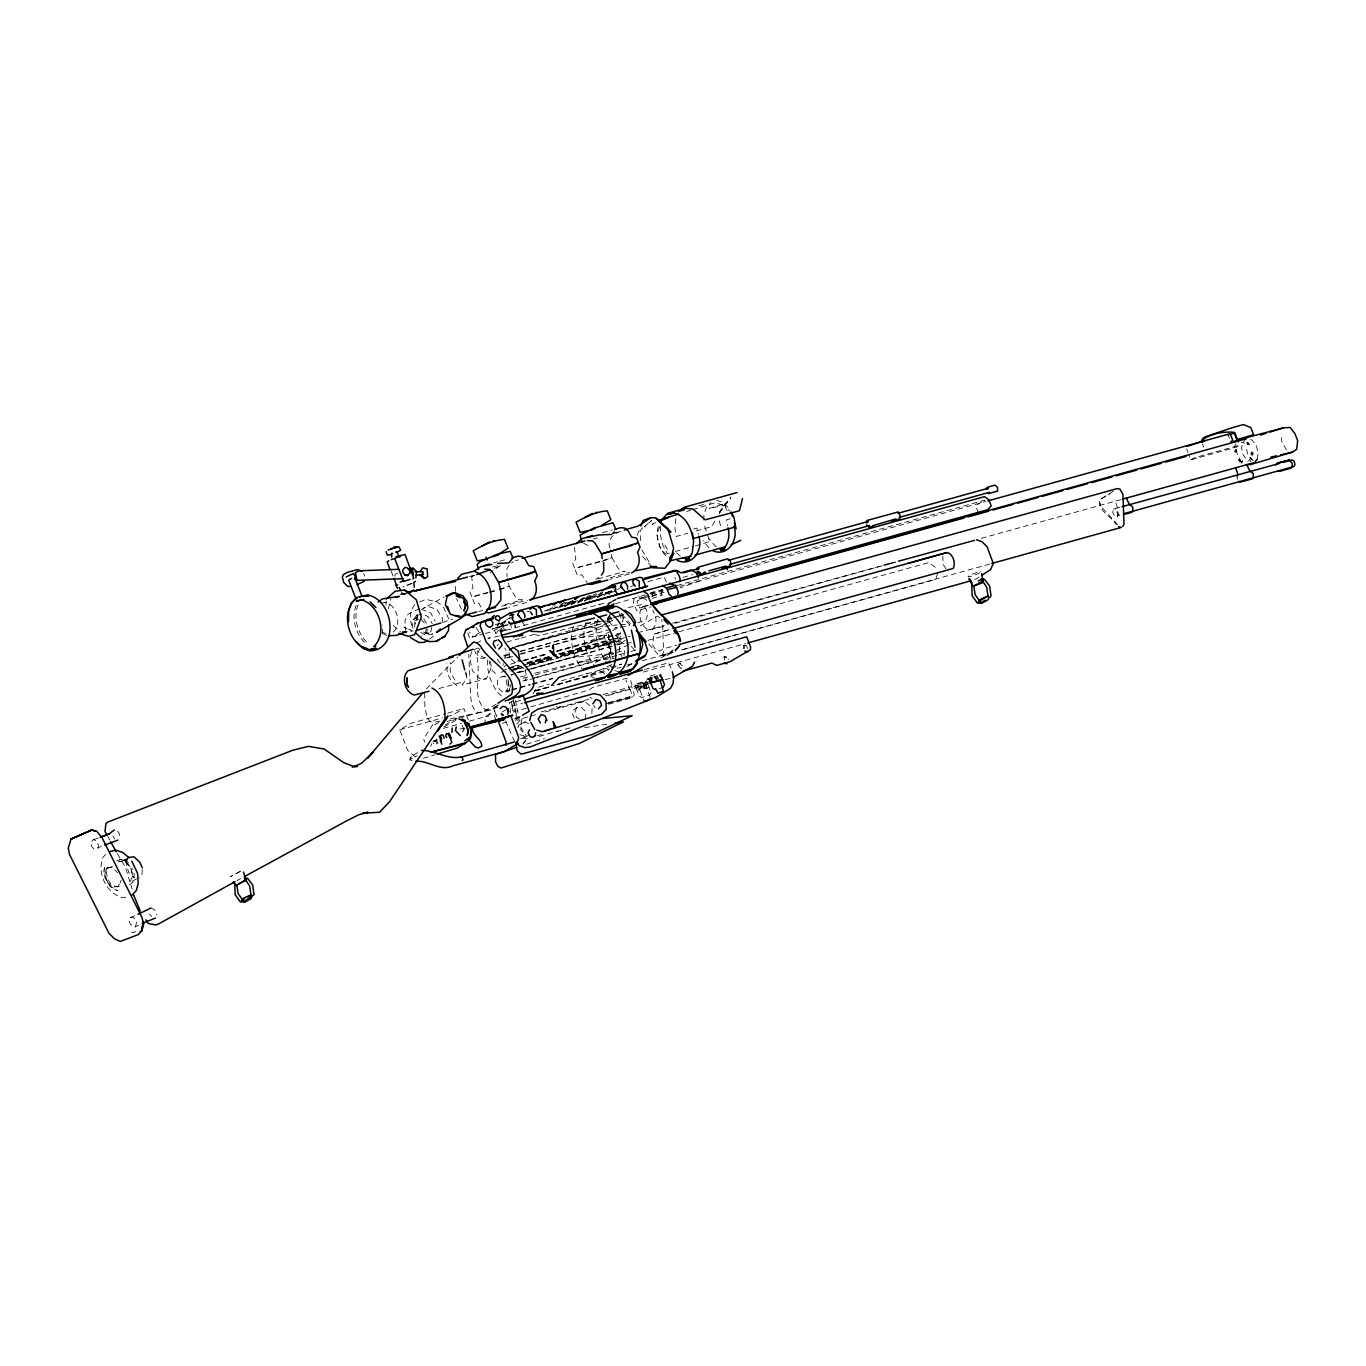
<?xml version="1.0" encoding="UTF-8"?>
<svg xmlns="http://www.w3.org/2000/svg" width="1366" height="1366" viewBox="0 0 1366 1366"><rect width="100%" height="100%" fill="white"/><g stroke="black" fill="none" stroke-linecap="round" stroke-linejoin="round"><path stroke-width="0.75" stroke-dasharray="5 3.75" d="M610.824 647.808L610.824 654.109L612.975 657.763M382.6 633.995L382.651 624.945M455.339 591.41L455.373 585.28M660.546 526.047L660.495 535.643L662.971 545.478L667.359 553.691L673.336 552.035M703.9 520.207L703.934 514.709L706.41 507.196L710.918 502.449M414.666 627.165L414.701 621.615L418.269 619.139L413.488 621.462L412.242 623.459L413.13 629.897M1238.945 459.761L1238.911 460.991L1240.806 461.247L1238.586 459.898L1238.842 461.93L1240.226 461.998L1240.294 460.274L1238.586 459.898L1240.294 460.274M471.577 575.752L472.96 587.858L469.716 591.376L471.868 596.925L487.594 592.929M574.42 547.22L575.786 559.326L572.542 562.86L574.693 568.393L600.255 561.904M619.071 644.274L619.191 641.013L613.061 642.72M98.198 848.491L98.352 844.803L96.132 840.722L93.503 839.612L91.01 842.122L91.71 846.493L94.049 849.14L101.289 846.459M508.254 681.361L508.015 686.944L505.813 691.794L509.911 690.65M591.871 713.445L592.127 707.742L584.494 701.236L577.374 703.097M142.235 869.579L142.013 874.513L139.622 877.911M385.929 605.258L386.151 601.091M510.252 687.32L510.389 684.605M487.423 659.915C486.962 673.199 491.811 687.542 501.92 696.472M424.655 692.921L424.911 707.776L427.49 718.482L430.273 721.47L433.722 722.409L439.75 721.146M417.04 620.318L417.313 616.647M442.191 622.076L442.499 618.252L436.761 609.373L427.934 606.419L422.743 608.587L444.018 597.062M724.441 659.949L724.731 656.448L727.019 656.397L728.471 659.539M743.565 648.918L743.855 645.418L747.339 645.537L743.855 645.418L744.76 649.072M585.433 719.045L586.048 711.823L581.113 707.144L576.742 707.622L573.532 709.944L572.508 713.667L574.505 718.823M503.03 665.396L503.234 663.552M668.845 629.726L654.024 634.114L652.641 645.128L655.39 649.277L659.932 651.053L662.715 649.038L677.041 645.076M661.486 594.108L662.134 589.207M1257.249 459.232L1258.103 453.358L1256.413 445.555L1251.956 439.954L1245.963 438.862L1242.275 443.404L1241.66 448.253L1243.009 454.485L1247.739 461.264M416.579 619.43L417.279 614.717M490.548 661.588L491.572 669.75L495.038 673.199L496.917 673.387M675.794 518.568L674.924 528.164L676.204 536.479L687.969 533.218M634.063 598.496L633.465 602.457L636.693 610.841L651.053 606.863M623.92 655.646L624.757 650.387L614.529 652.982M427.353 629.248L426.755 632.714L423.631 635.088M431.622 627.523L430.973 631.348L427.524 633.944L429.078 633.056L424.484 632.68M652.299 596.583L653.119 591.785M1120.069 507.23L1113.444 508.852L1112.761 512.574L1114.793 516.177L1117.251 516.536L1118.754 514.538L1117.2 515.545L1121.315 514.401M658.275 526.525C655.304 536.804 658.788 548.722 666.249 556.286M411.183 756.405L410.62 759.394L417.023 755.705M471.509 651.736L469.87 658.719L472.38 670.74L479.551 678.697L486.381 678.765L490.804 668.862L489.13 660.854M426.414 628.684L425.372 632.953L421.701 636.197M135.439 926.933L136.634 922.135L133.748 917.662L130.146 917.593L129.155 921.094L130.538 924.577L135.439 926.933L138.478 925.209M522.188 718.533L520.275 726.063L525.415 735.062M1117.251 516.536L1118.225 512.745L1116.398 508.972L1113.444 508.852M608.877 702.978L629.47 697.531L632.031 694.56L630.238 690.086L627.899 689.198L605.445 695.704M388.371 608.724L390.898 599.076M516.058 718.379L516.314 714.213L515.067 712.403L512.933 712.113L528.71 707.451M573.413 626.277C568.785 641.559 573.549 658.771 583.572 670.877M585.638 622.896C581.25 637.461 585.331 654.024 594.637 665.874M597.881 619.498C593.493 634.08 597.574 650.643 606.863 662.476M625.526 624.433L619.259 624.74M509.416 622.896L511.789 627.643L514.982 627.609L515.648 625.389M119.013 886.397L115.325 886.636L110.39 883.512L107.555 878.645L106.292 871.986L107.829 868.008L112.797 866.385L106.821 868.059L104.755 874.052L107.163 881.907L112.661 887.046L119.013 886.397L120.976 880.404M356.15 605.377C350.823 618.986 356.065 635.719 367.232 644.872M358.08 604.848C352.752 618.457 357.994 635.19 369.161 644.342M937.571 573.498L935.795 578.928L932.756 580.277L681.071 650.096M1241.916 462.784L1242.582 460.752L1240.618 464.338L1241.916 462.784L1237.033 453.717L1236.367 448.39L1234.096 447.382L1236.059 443.66M620.454 635.941L619.549 638.605L621.82 639.647M510.474 712.796L509.74 702.79M127.226 860.682L126.116 863.875L128.711 872.293L134.585 877.809M659.71 526.73L656.773 534.499L660.751 549.525L671.048 558.66M1250.163 461.845L1251.512 458.327M517.868 727.685L518.909 724.97L525.312 721.88L529.632 724.407M637.171 535.284L639.408 529.718M464.85 728.061L462.493 731.886L464.133 730.656M504.003 626.721L500.434 624.279L499.512 626.567L501.971 629.197M576.742 707.622L575.001 711.823L576.401 716.996L580.584 719.933M719.37 513.821L722.563 506.632L726.37 502.978L709.227 508.425L724.373 505.318L729.956 511.038M648.372 605.172L642.208 606.88L639.886 611.968L640.33 619.498L644.103 626.789L648.389 629.948L664.849 626.106M497.122 626.55L499.136 622.64M480.047 648.491L478.476 651.462L479.756 655.219L484.298 657.849L486.774 656.346L483.974 658.395L479.79 658.002L477.007 654.194L477.554 650.079L479.551 648.696M714.947 521.112L711.498 526.695L695.806 531.033M516.433 669.186L519.114 666.352M610.397 613.727L607.853 618.183L609.851 622.555L613.641 627.148L617.159 627.506L551.642 645.674M466.318 672.994L466.728 677.792L462.34 685.015L486.381 678.765M1248.626 461.042L1250.812 457.49M414.803 604.557L411.149 610.38L410.09 617.876L411.798 625.884M432.834 724.509L423.614 739.091L424.911 742.199M652.521 629.521L655.851 624.296L655.97 618.217L652.794 610.039M509.04 565.285L506.923 568.563L507.025 576.554M511.567 675.572L512.25 674.531M487.747 716.962L489.916 713.718L493.946 714.896L495.807 719.301M719.319 511.909L731.015 496.797M719.455 512.813L730.708 498.249M499 622.981L497.087 625.73L512.421 616.612M503.678 623.903L505.591 621.154M549.713 611.131L552.581 606.999M589.19 600.186L592.059 596.054M608.912 594.705L611.78 590.573M519.746 734.635L523.844 735.83L525.722 740.321L522.649 744.385M117.356 887.149L119.593 883.973M417.091 614.563L414.683 617.961L415.52 624.16M128.336 857.472L124.665 862.458L128.165 857.882M523.041 743.872L525.722 740.321M642.72 527.754L640.108 531.05L640.534 541.687M646.186 687.047L647.143 684.349L644.496 682.659M612.719 533.133L614.82 530.64M516.929 723.929L521.505 718.601L535.472 714.725M415.281 757.054L407.58 750.207L399.726 729.785L411.132 723.212L445.658 713.633M105.694 854.399L102.843 857.455C96.866 873.096 106.394 893.893 123.042 897.821L128.985 896.557M393.22 632.048C402.133 623.852 397.113 605.787 385.758 602.406L380.516 603.311M616.612 642.583L618.252 640.91L560.982 656.807M426.294 688.976L457.661 657.097M644.24 526.849L651.684 520.463L644.393 526.849M497.036 645.606L498.488 644.325M640.876 688.174L639.459 689.403L640.432 686.688L637.785 684.998L636.846 687.679M429.556 639.22L435.293 634.524M503.9 666.984L506.24 665.225M560.504 706.205L558.609 707.622L556.423 706.785L559.497 707.076L558.609 707.622L589.958 698.863M401.433 591.973L403.738 594.466L405.309 593.305M500.298 565.592L490.292 572.576M402.031 593.203L400.238 594.5L404.319 593.51M724.731 656.448L723.587 657.285L726.763 657.405L727.771 660.649M599.213 595.183L602.543 592.878M557.977 608.143L566.412 602.321M564.568 606.316L573.003 600.494M571.142 604.489L576.196 601.006M577.716 602.679L584.46 598.018M584.289 600.852L591.051 596.191M605.719 594.21L610.773 590.71M608.638 704.224L630.119 698.265L633.773 696.011L634.251 694.15L631.655 686.62L602.901 694.594M625.321 640.312L620.215 643.813L619.139 650.66L621.615 656.465M474.275 649.909L477.041 648.065L482.505 649.413M515.341 720.497L517.151 719.301L517.185 713.718L513.206 710.286L510.662 711.379M116.708 860.922L123.042 858.855L130.299 864.319M974.914 579.679L980.122 576.367M563.099 604.045L559.753 606.128L572.61 600.699M571.347 601.177L566.327 604.318L573.669 601.211M584.511 597.523L579.474 600.664L590.505 596.003M591.085 595.696L586.065 598.837L597.079 594.176M609.151 591.273L605.787 593.356L611.302 591.034M663.022 656.295L673.472 649.823M511.516 562.997L513.445 561.819M528.83 735.062L525.859 736.855L522.051 735.95M489.916 713.718L484.981 716.672L485.203 722.068M546.554 610.926L555.057 605.855M553.128 609.116L565.046 602.013M590.897 599.179L604.523 591.068M597.471 597.352L605.992 592.281M617.432 589.634L622.555 586.595M681.856 668.111L679.978 667.752L678.543 664.627L681.019 662.937L677.792 664.337L678.8 667.598L681.139 668.52M506.547 619.771L510.03 617.739M595.747 579.269L598.974 577.391M1100.894 499.171L1110.114 493.792M480.405 632.304L472.004 637.154L483.41 633.995M476.358 643.318L481.515 640.347M501.373 628.975L494.509 632.936L496.182 633.107M646.903 595.508L637.051 601.177L639.681 607.99L647.894 605.719M434.593 724.953L441.03 721.231M445.111 725.039L456.381 718.55L452.949 720.514M699.682 580.96L680.2 587.824M496.114 704.275L483.496 711.549L449.79 719.011M498.317 704.856L493.246 707.793L496.865 717.15M498.146 705.761L491.06 709.842L479.125 712.898L474.958 710.508L472.004 705.061L470.724 697.36L468.794 654.348M417.603 752.717L410.346 756.901L409.783 759.872L412.549 760.742M430.802 746.348L431.588 743.753M509.364 702.841L514.811 699.699M502.107 712.062L508.903 708.151M515.699 719.062L520.77 716.143M626.687 666.813L633.38 662.971M648.748 644.12L658.446 654.792L660.905 655.646L662.544 654.69L663.569 651.838L662.527 622.247L661.298 619.481M661.024 657.866L672.772 651.087M666.898 655.68L673.643 651.804M539.194 736.462L558.028 730.844M649.482 683.256L634.353 688.379L633.773 686.893L636.863 685.117L646.903 682.334M648.901 681.788L633.773 686.893M647.057 688.481L645.042 681.89L634.934 684.725L637.068 691.247M1113.444 491.145L1100.023 499.495C1096.488 510.406 1112.061 516.621 1116.278 524.766M1190.845 459.83L1194.567 457.695L1239.577 445.196L1235.871 447.331L1190.845 459.83L1188.727 454.349M417.654 616.903L411.559 620.403L416.767 617.978M640.278 625.884L657.251 616.203L660.7 618.098M236.933 880.66L240.655 878.628M443.762 726.985L456.893 719.899M628.48 665.242L632.014 663.347M126.56 858.719L121.762 861.246L126.987 859.76L118.586 861.775L124.357 861.126L130.299 866.693L132.912 875.196L129.975 882.419L137.42 878.389M240.228 871.354L230.376 876.75L242.124 870.415M655.663 522.546L652.18 524.322L655.8 522.785M559.923 607.46L576.281 599.162M564.687 606.555L575.598 601.023M571.261 604.745L589.446 595.508M577.852 602.918L596.02 593.681M584.426 601.091L600.784 592.776M597.574 597.437L610.295 590.983M607.802 593.766L613.249 591M412.19 583.333L403.721 586.851M606.914 623.323L573.174 639.203L556.747 643.762M608.792 622.435L612.583 620.454L582.855 623.425M611.763 664.559L587.397 676.033L552.462 685.715M610.687 631.399L586.646 642.686L556.167 651.223M612.549 630.529L621.786 626.191M628.77 644.667L592.639 661.605L533.064 678.134M595.337 662.373L613.829 653.699M525.312 721.88L521.436 723.69L520.736 729.939L526.251 735.454M129.531 884.929L133.373 881.651L134.244 874.12L131.87 868.247M411.525 583.419L403.141 586.731M572.9 602.491L583.931 597.83M419.618 602.013L426.021 599.35L437.615 602.065L443.694 607.58L448.748 618.918M419.533 608.655L407.973 614.341L404.917 620.676L405.685 630.597M493.792 628.394L491.931 629.163L507.998 624.877M130.146 917.593L134.431 915.886M98.335 838.109L93.503 839.612M630.614 586.731L633.585 585.587M474.89 575.188L471.372 576.469L474.77 575.667M494.168 568.256L502.159 565.387M397.848 572.986L395.064 574.42L394.842 577.408M416.971 615.605L422.094 613.915L428.241 616.664L432.288 623.699M442.738 622.367L452.607 619.105M526.593 744.214L544.573 738.596M686.688 511.516L690.701 510.286M692.699 509.672L714.76 502.842L724.373 505.318L727.088 510.747M536.975 735.898L543.053 734.037M423.255 758.284L435.225 754.698M468.316 719.831L463.945 708.561L452.556 715.118L444.428 717.372M549.012 687.013L534.84 691.213L533.133 693.45L537.128 687.542L549.234 684.195M557.106 684.605L609.748 669.033M611.763 668.435L621.82 664.047L611.746 666.847M515.067 646.818L615.605 617.073M617.603 616.476L623.647 614.7L622.503 622.828M530.674 706.871L589.344 689.881L592.776 687.303L626.226 678.39L630.58 680.422L631.963 684.725L629.333 689.369L605.018 696.421M515.426 560.743L518.448 559.855M520.583 700.348L515.084 701.953L511.669 701.475M526.559 602.474L508.955 607.409M629.385 573.942L609.799 579.44M504.754 669.613L506.82 669.016M504.276 656.073L510.423 654.331M520.685 651.411L604.814 627.575M510.508 664.2L520.719 661.298M522.751 660.717L547.271 653.751M557.482 650.848L620.796 632.868L617.91 635.139L618.2 640.261L621.257 643.779L617.176 644.94M682.983 577.357L692.528 574.676M511.106 674.77L529.462 669.596M531.494 669.033L615.127 645.503M608.212 702.773L631.604 696.199M487.662 592.451L475.863 595.747L472.499 598.564L474.634 604.114L478.92 603.294L481.617 608.399M489.626 591.905L497.48 589.702M499.444 589.156L509.262 586.407L515.631 597.42L518.909 599.742L522.375 599.845L502.893 605.258M654.024 634.114L668.367 630.119M516.843 672.55L529.035 669.152M531.067 668.589L614.359 645.367M660.905 655.646L673.233 652.214M681.463 649.926L989.718 564.073M643.301 672.038L745.648 643.54M698.726 505.83L706.854 503.576M612.344 533.355L620.181 531.186M693.604 528.949L696.882 528.044L698.453 534.328M675.333 551.471L693.262 546.502M695.26 545.939L709.739 541.517L703.883 523.878M597.915 578.894L625.201 571.33L621.735 571.227L618.474 568.905L612.105 557.874L578.689 567.214L575.325 570.032L577.459 575.581L581.745 574.762L587.158 582.462M610.004 577.852L629.589 572.422M495.158 624.621L505.352 621.786M544.078 611.046L619.481 590.129M495.841 627.814L506.12 624.962M485.323 633.465L492.938 631.348L503.012 625.543L501.766 622.333M506.376 630.289L606.231 602.577M650.267 592.946L662.595 589.531M676.973 585.536L985.057 500.076L977.083 504.669L976.639 508.408L978.602 513.172M499.29 635.975L487.833 638.503L489.899 637.324L488.943 640.33M615.451 603.738L647.979 594.108M651.019 594.364L663.33 590.949M679.756 586.39L985.774 501.493M641.952 597.762L640.586 598.154L644.12 597.42L646.835 598.632M649.977 596.208L639.903 599.008L638.52 595.422M651.992 595.644L664.081 592.298M651.736 596.379L661.178 593.749L662.237 595.2L652.333 598.325M628.326 607.614L641.525 604.575C646.852 607.204 648.935 614.888 645.862 619.891L637.82 622.811M506.701 642.054L519.029 638.639M521.078 638.059L537.521 633.5M514.658 647.313L582.462 628.497L602.901 626.413M503.508 655.919L509.672 654.194M519.951 651.36L563.082 639.39L606.743 635.036L566.77 654.007L560.606 655.714M505.386 658.002L511.55 656.295M519.763 654.007L554.681 644.325M512.728 656.483L504.532 658.754L506.649 651.548L504.72 647.996M520.924 654.212L549.593 646.255M620.471 627.609L630.119 624.945M523.298 660.341L547.937 653.511M523.622 660.837L548.193 654.024M556.389 651.753L621.906 633.568M511.447 666.932L519.626 664.661M527.822 662.39L556.457 654.451M558.489 653.887L613.71 638.571M508.306 668.162L518.534 665.327M526.713 663.056L551.266 656.243M559.445 653.972L610.568 639.8M612.617 639.22L618.764 637.529L617.927 634.165M508.835 668.469L519.063 665.635M527.259 663.364L551.796 656.551M559.992 654.28L611.131 640.091M523.212 665.225L551.984 657.234M560.197 654.963L588.968 646.989L611.763 644.65M675.128 623.255L882.624 565.695M890.837 563.424L897.001 561.716M981.232 538.358L1120.923 499.597M501.032 672.243L507.196 670.535M509.245 669.955L521.573 666.54M529.786 664.269L552.393 657.985M513.035 669.391L521.231 667.12M529.427 664.849L551.949 658.6M560.145 656.329L611.336 642.122L605.582 641.918L603.345 631.86M513.377 669.562L521.556 667.291M529.735 665.02L552.24 658.788M560.419 656.517L619.737 640.056L621.308 643.01M515.972 669.289L522.119 667.581M530.298 665.31L552.786 659.078M510.782 671.082L523.058 667.684M525.107 667.103L553.742 659.163M555.791 658.6L611.012 643.284M505.061 675.982L499.222 677.673C495.295 681.873 497.719 690.615 503.405 691.862L509.569 690.154M517.39 672.55L525.603 670.279M527.652 669.716L570.8 657.746L613.727 653.358M647.979 640.347L676.682 632.39M678.731 631.826L928.829 562.57L936.7 568.273M522.973 678.321L533.252 675.47M535.301 674.889L582.548 661.793L614.034 658.48M522.785 680.985L531.015 678.697M534.823 678.134L524.578 680.968L526.61 677.28L525.142 669.306M536.872 677.553L616.732 655.407M618.781 654.843L629.009 651.992M631.058 651.428L637.205 649.721L634.609 649.994L630.46 645.708M511.635 689.574L530.128 684.451M532.177 683.888L552.718 678.185M511.96 690.086L530.384 684.964M532.433 684.4L552.906 678.714M561.341 680.831L609.731 667.411M447.689 713.069L463.945 708.561M533.969 690.855L550.413 686.295M642.191 660.871L672.892 652.367M535.13 691.042L549.474 687.064M557.652 684.793L608.843 670.586M617.039 668.315L621.137 667.189M399.726 729.785L442.396 717.935M446.921 721.521L457.183 718.67M459.249 718.106L498.47 707.144M512.301 706.188L522.461 703.37M644.445 669.528L668.845 662.766L672.379 671.901M443.421 728.351L461.349 723.365M469.323 721.163L487.252 716.194M459.966 729.12L463.945 728.027M433.722 740.765L437.342 739.757M502.107 723.331L510.03 721.146M545.444 711.959L584.494 701.236M647.347 684.639L629.589 689.557L625.901 679.978M665.105 679.705L671.013 678.065M517.629 720.787L519.217 718.926L515.494 700.553M648.628 687.559L638.639 690.342L636.607 683.751L646.494 681.036L648.645 685.612M659.027 688.618L662.954 687.525M520.429 738.801L528.642 736.53M556.747 731.578L573.071 727.053M493.587 562.912L497.634 561.785M499.666 561.221L507.776 558.984M602.491 532.706L612.634 529.906M492.563 566.992L498.539 565.353M593.407 539.007L597.386 537.914M613.317 533.525L621.274 531.34C613.846 532.723 606.743 540.168 609.851 548.039M647.945 581.626L664.337 577.101L667.393 585.024M650.045 593.544L662.356 590.146M637.615 632.765L664.32 625.44M672.533 623.186L882.095 565.712M890.308 563.458L896.472 561.768M650.096 675.982L658.002 673.814M432.8 741.772L436.42 740.782M438.981 688.532L462.63 682.112M642.208 606.88L647.057 605.565L649.926 607.802M730.247 518.773L726.456 519.78L727.651 525.808M527.771 663.688L552.359 657.097M560.555 654.895L630.221 636.215M495.465 628.036L507.554 624.825M514.419 718.909L520.566 717.304M541.056 711.908L559.497 707.076M606.009 703.832L632.595 696.848M615.195 638.912L617.261 638.383M602.218 561.409L612.019 557.67L610.226 549.764M489.557 592.434L497.429 590.436M499.393 589.941L509.194 586.185L507.401 578.296M520.514 676.904L526.644 675.333M534.823 673.25L612.497 653.511M598.923 620.83L539.177 635.685L535.079 634.575M607.17 618.781L611.285 617.774M613.351 617.261L623.647 614.7L619.84 612.48M478.732 611.456L482.71 610.465M501.527 606.18L527.447 600.34M469.716 576.606L473.78 575.735M598.376 604.643L600.135 604.284M497.292 632.8L495.551 633.158L494.082 629.248M402.099 594.159L407.683 593.1M584.682 727.651L606.999 724.202M106.821 868.059L112.166 867.461L117.664 872.618M604.95 626.209L617.21 624.962M613.829 644.445L624.194 643.386M626.26 643.181L632.475 642.532M582.548 661.793L584.375 661.605M403.738 594.466L405.48 594.347M627.455 664.235L631.382 664.337M639.544 688.191L641.713 687.696L640.893 684.366L638.998 684.298L638.417 686.774M502.62 676.511L505.864 676.904M488.26 709.979L485.22 709.535C469.443 695.106 483.991 668.623 474.77 651.121M527.566 738.886L523.861 738.34L521.266 735.506M1241.131 442.413L1244.699 443.062M434.081 740.628L436.727 742.319L436.796 744.026L435.617 745.102L433.124 743.326M119.218 859.299L124.221 860.341L129.907 866.437L132.98 876.443M526.986 611.183L530.247 611.934M515.067 662.63L509.928 658.07L508.972 652.436M382.019 632.304L386.083 633.5M614.837 670.569L619.601 672.021M421.377 609.338L430.666 612.822L435.225 621.206M716.621 500.093L723.246 502.671L729.324 508.715M413.266 631.143L404.012 627.011L411.747 631.57M601.962 594.125L604.762 595.405M500.537 623.289L503.337 624.569L504.737 629.606L500.434 624.279M150.926 908.048L154.751 909.841L156.629 914.896M605.018 674.087L598.513 669.869M594.671 678.407L586.27 673.267M589.89 697.326L591.905 698.316M383.214 633.722L386.715 635.463M1119.693 515.477L1117.012 512.677L1117.456 507.742L1115.202 501.049M583.521 543.19L589.668 546.4M420.728 632.338L425.748 635.31L432.715 633.995L428.395 634.131L424.006 632.356L420.301 628.906M642.754 597.796L646.869 600.289M519.575 665.891L523.741 668.452M457.047 685.647L451.497 681.258L447.263 673.421L446.733 663.005M494.168 708.425L493.348 707.725L496.848 716.791M716.228 546.912L708.459 538.477M676.529 552.906L680.968 556.696M609.39 665.276L613.436 668.862M393.357 625.594L400.648 632.048M615.707 635.429L617.808 637.427M679.67 663.227L682.334 665.908M1253.288 460.769L1248.08 455.51L1245.894 446.392M476.034 627.626L478.544 631.519L477.212 635.241L474.412 636.573L471.987 635.89L469.477 631.997M708.903 547.92L703.166 540.68M1117.627 524.715L1101.525 507.059L1100.023 502.978M642.583 556.457L651.548 566.344M621.889 614.222L630.358 623.664M420.984 619.242L424.672 623.391M620.471 614.58L631.399 626.96M149.492 913.939L151.677 916.586M644.667 686.756L643.471 683.649M619.139 613.317L622.315 621.547M497.378 659.368L500.229 663.33M521.658 621.086L524.612 625.235M674.787 577.511L675.88 579.099M945.955 568.683L943.206 564.517L942.796 556.167M117.561 831.006L119.508 834.182L119.867 838.468M112.866 835.872L114.795 839.031M423.819 618.969L426.909 624.057M641.866 549.849L649.396 562.45M117.339 853.579L125.467 867.393L132.143 889.095M514.623 741.567L505.164 719.95M1286.516 449.977L1281.718 441.406L1281.564 434.149M454.861 680.114L450.268 671.901L450.182 662.561M593.647 705.146L595.132 707.861M107.794 836.555L109.656 839.953M664.935 544.983L667.906 550.464M461.401 609.219L456.585 598.513M746.16 645.367L747.612 648.509M1228.102 434.883L1229.417 438.298M1202.422 443.95L1203.651 447.109M1186.61 448.885L1188.027 452.522M650.096 697.001L646.852 688.618L644.206 687.149L640.056 690.308L643.454 699.751M609.629 615.588L611.148 619.515L610.773 614.973M467.753 632.919L470.519 640.108M462.067 725.073L464.406 731.117M391.188 571.176L393.254 576.52M363.697 573.618L364.671 576.179M436.147 738.955L438.571 745.324M465.191 671.799L466.728 677.792M719.336 520.924L721.18 528.232M508.237 681.088L509.86 691.281L507.64 677.195M513.428 699.597C516.502 713.496 515.443 715.801 513.565 701.048M506.137 679.892L508.101 692.374M1237.084 476.153L1237.442 479.261M607.887 617.944L608.092 622.196M608.724 634.951L610.107 662.612M607.648 618.013L607.921 624.177M608.382 634.456L609.68 663.244M609.031 616.664L609.304 622.845M609.987 639.339L610.841 659.949M514.777 622.076L514.982 627.609M979.712 572.781A6.95 0.854 -21.1 0 1 969.092 576.793A6.95 0.854 -21.1 0 1 972.848 573.976A6.95 0.854 -21.1 0 1 980.908 571.893M1236.691 450.097L1235.718 452.317L1234.659 451.856L1235.513 449.448L1236.401 451.685L1235.154 451.326L1235.513 449.448L1236.691 450.097M645.572 685.254L644.257 688.174L641.969 686.261L641.9 684.554L642.925 683.563L645.572 685.254M104.636 867.239L103.799 870.518L104.823 877.535L110.475 886.841L117.749 890.922L110.339 886.21L106.07 878.901L104.636 867.239M651.036 692.528L649.465 695.311L641.61 697.48L639.305 696.011L636.402 688.481L648.133 684.998L651.036 692.528M512.762 709.671L511.482 701.475L512.762 709.671M601.313 623.801L521.027 645.776L517.321 645.794L601.313 623.801M135.866 931.8L131.904 932.432L136.037 931.919"/><path stroke-width="1.5" d="M348.569 621.65L348.62 611.285L351.421 602.782L357.107 597.249L355.826 598.598L348.671 580.072L351.608 578.381M448.663 624.672L448.56 630.426L444.906 636.249L441.679 638.11M524.749 617.774L524.8 614.683L522.819 611.387L519.712 610.773L517.68 614.717L518.414 615.656M627.575 589.258L627.626 586.151L625.645 582.855L622.537 582.258L620.505 586.185L621.24 587.141M506.035 745.307L506.137 742.165L498.505 721.692L508.118 716.16M143.054 921.64L141.825 930.844L138.068 934.72L120.276 941.43L114.437 938.766L108.887 933.166L69.512 854.467L68.3 847.996L70.998 839.1L91.795 829.965L96.576 831.074L101.989 837.58L141.825 917.167L143.772 923.945L141.825 930.844L140.169 931.424M451.958 732.364L452.248 728.095M742.541 498.522L739.467 510.747L705.112 519.814L693.074 509.091L686.313 508.306M670.86 555.808L670.279 561.272L665.003 568.256L652.828 567.761M515.819 742.438L517.099 750.617L520.634 753.827L522.495 753.878L592.349 734.498L632.134 715.716L602.799 718.499M415.862 577.903L416.596 571.62L413.13 568L409.305 568.768M1201.978 441.85L1203.122 438.23L1205.461 436.744L1231.961 427.78L1243.504 424.57L1250.846 427.592L1253.595 434.729L1237.476 439.476M535.216 735.95L535.626 732.774M141.825 930.844L142.32 927.155M471.953 729.239L470.519 738.613L464.952 743.616L430.495 752.376M607.358 609.697L608.263 603.755L611.302 602.013M465.55 611.712L464.799 615.349L460.308 618.73L436.488 632.475L440.433 628.992M456.227 726.866L455.459 730.537L460.257 735.574M545.324 722.87L545.905 720.104M529.735 720.616L531.647 713.086L537.948 709.125L593.834 693.621L600.442 695.106L606.009 701.748L606.18 709.278L601.757 714.179L542.387 731.698L536.736 730.144M696.745 569.929L697.377 567.539L699.102 566.958L727.736 558.779L729.99 560.282L731.032 563.526L730.161 565.951L721.965 568.188M866.283 522.905L866.915 520.497L898.247 511.943L900.57 516.502L899.699 518.909L891.503 521.163M245.009 876.818L243.455 872.089M552.376 648.133L553.332 644.872L553.913 655.441L558.267 657.78L549.866 650.54L553.913 655.441L552.564 651.667M234.781 883.478L235.123 894.628L240.331 901.97L243.421 901.884L254.008 894.662L252.693 885.083L247.724 878.406L244.429 877.911L249.705 886.21L251.002 894.969L247.792 896.83M971.772 584.597L972.114 595.747L977.339 603.072L980.412 603.004L985.245 600.22M507.81 714.128L508.528 711.088L505.915 707.042L502.808 706.376L500.127 708.63M640.893 525.995L643.113 520.412L650.558 517.834L655.407 517.697L667.854 528.676L673.609 548.09L670.279 561.272L673.694 553.162L669.664 559.326M986.252 489.335L987.037 487.406L994.755 485.118L997.556 487.355L997.487 491.094L988.335 493.638M607.99 610.739L610.124 605.804L613.949 604.028L612.07 606.18M592.895 703.797L595.935 699.443L599.93 700.775L601.638 705.197L598.479 708.783M982.564 578.603L981.625 573.754M1237.084 476.153L1237.903 474.326L1235.649 467.65M529.513 729.803L528.044 732.927L530.042 736.547L533.03 737.384L534.652 735.813M518.209 661.007L519.643 657.9L517.987 650.831L513.053 647.399M1275.861 464.935L1277.278 463.159L1289.436 460.069L1292.099 463.347L1292.219 466.489L1290.802 468.248L1279.686 471.338L1277.569 470.707M694.56 662.083L692.425 666.318L672.994 677.519M1122.75 526.559L1124.013 524.1L1122.954 494.526L1119.983 489.079L1117.32 488.567L661.366 615.059M679.67 645.367L675.316 650.831M633.619 625.748L635.617 622.076L631.007 614.273L624.911 610.209M414.342 587.329L413.813 582.531L415.435 581.37M990.06 597.437L990.999 595.781L989.684 586.202L984.715 579.525L982.82 578.638L978.21 580.874M492.938 618.952L478.015 623.101L465.721 630.187L463.894 635.361L467.548 646.255M601.416 575.137L603.687 571.569L603.652 562.502M486.825 619.618L485.272 622.025L486.006 624.723L488.516 627.045L490.462 627.028M447.843 715.869L437.427 731.134L447.467 717.526M420.369 571.176L422.76 567.812L427.165 568.939L427.626 576.811L423.938 578.518L420.301 574.915L425.185 578.501M660.632 521.744L662.63 518.96L678.663 514.009M391.649 557.106L391.666 553.213L392.52 553.418M481.754 546.041L489.506 541.909M584.58 517.526L592.332 513.394M422.999 692.75L367.454 758.369L372.918 752.427L361.734 763.133L354.699 766.48M867.359 522.597L868.332 521.385L728.437 560.333M509.603 650.045L512.609 647.877M1255.388 461.452L1257.249 459.232M608.519 608.416L610.124 606.606L613.641 605.872L610.773 607.033M399.845 556.884L400.511 556.133L391.291 559.684M551.608 685.39L559.07 677.28L640.466 653.17L642.754 644.701L640.756 635.395L636.317 630.75M131.99 895.191L136.258 890.581L138.205 883.358L137.607 873.455L131.836 861.143M1201.397 440.415C1210.532 433.756 1223.424 431.11 1234.659 432.424L1238.279 441.833M457.576 578.535L461.606 574.301L473.968 571.227C490.189 576.025 497.326 601.825 484.623 613.505L472.26 616.595L466.609 614.393M663.125 518.175L667.837 513.223L686.125 508.152M100.469 837.273L109.4 833.755L114.3 829.965M459.147 655.578L473.609 641.986L476.905 642.925L480.644 646.169C488.345 661.929 518.209 673.54 511.669 694.304L497.907 703.251M576.093 543.753L581.711 538.853L592.366 535.506M677.656 594.176L678.321 592.161L676.409 587.004M529.888 609.424L532.006 607.375L536.36 609.526L536.479 615.434M697.821 569.639L699.033 568.478L683.376 572.849M987.072 489.387L988.267 488.243L897.974 513.309M530.776 600.033C537.18 595.883 537.453 587.482 534.704 581.045L537.231 575.667L533.747 566.651L528.744 565.609L525.398 559.497L521.949 556.594L517.919 556.184L511.84 557.874M474.941 570.612L481.105 566.429M395.799 552.137L396.533 551.505L398.189 554.494M386.271 599.008L395.167 591.239L404.456 590.01L409.561 592.742M590.761 614.188L593.664 611.661L598.803 609.987L604.387 609.765C629.692 619.413 640.5 672.021 607.665 677.434L617.671 673.899L612.531 675.572L608.775 675.197M638.007 655.304L640.466 653.17L616.066 659.949M676.136 649.157L678.697 646.972M631.604 573.003C639.1 569.059 640.995 559.855 637.529 552.53L640.056 547.151L636.573 538.119L631.57 537.094L628.223 530.964L624.774 528.079L620.745 527.669L614.666 529.342M378.023 602.116L382.463 598.871L399.265 596.361L395.918 597.454M354.375 579.286L355.877 577.255L353.47 573.515L346.196 576.964M364.278 581.284L357.158 584.546M491.077 626.687L492.477 625.713L492.887 622.572L490.445 619.31L487.133 619.515M574.693 599.332L578.057 596.993L574.71 599.093M464.696 740.816L470.382 736.872L470.997 728.812L468.401 723.365L458.771 718.875M650.558 517.834L638.229 526.064L624.194 530.042M1246.441 464.594L1250.368 464.645L1292.526 452.112L1296.641 449.38L1297.7 440.774L1294.985 433.688L1290.153 427.473L1283.528 427.814L1238.04 439.937M649.943 698.948L645.947 701.253L644.052 700.673M981.847 575.257L990.521 569.707L993.27 563.475L987.14 546.759L981.966 541.67L976.588 539.792M150.926 908.048L137.949 914.298M635.446 661.212L645.759 654.843L647.621 650.233L645.042 642.447L639.578 636.249M397.626 551.949L400.699 550.105L398.906 546.844L390.898 548.722M1202.695 441.935L1205.153 440.467L1187.156 446.34M238.452 883.904L241.645 882.009M977.049 584.067L973.838 585.98L975.085 594.586L979.746 601.279L978.346 601.672L987.994 596.088L986.696 587.329L981.42 579.03L982.069 580.721L983.52 580.396L978.637 583.128M541.585 607.392L545.085 605.343M548.176 605.565L551.659 603.516L554.92 604.267M552.991 604.762L558.25 601.689L561.494 602.44M559.582 602.935L564.824 599.879M388.781 560.709L387.193 562.075L390.13 569.69M397.694 584.853L396.686 585.433L393.937 578.313M412.771 578.911L413.778 578.33L405.07 554.528L396.055 556.525M535.438 571.056L531.545 573.31L498.641 582.36L492.238 571.773L489.66 569.383L484.606 569.178M427.729 640.278L424.092 642.379L418.85 642.549L410.432 637.563M416.015 633.209L422.094 638.742L429.095 641.61L435.976 641.388L439.203 639.527M494.441 615.571L492.392 616.749L491.675 619.157L493.741 617.978L481.43 622.008L480.081 625.799L486.194 642.003L515.084 673.933L519.114 680.046L520.685 686.313L519.524 691.742L515.853 695.55L508.767 699.631M681.173 509.125L684.673 507.093L737.111 492.563M500.741 618.405L509.535 613.334L536.821 605.838L539.399 606.316L542.439 614.188L541.09 615.725L514.692 622.776L511.943 618.525L513.053 617.893L512.045 614.085L509.535 613.334M635.668 544.027L638.281 542.524M498.795 649.038L501.954 645.469L501.578 643.113L498.283 639.783M601.808 590.88L612.361 584.802L639.647 577.323L642.225 577.801L645.264 585.673L643.915 587.209L617.517 594.261L614.768 589.992L615.878 589.361L614.871 585.57L612.361 584.802M612.822 601.125L615.878 599.384M679.141 581.694C682.556 580.294 676.546 570.339 674.992 570.356L644.257 578.296M703.883 572.542L705.01 571.876M505.079 700.963L522.939 695.004L529.223 711.276L522.461 715.169M518.431 697.616C561.187 681.736 502.125 653.716 501.032 631.826L502.227 630.221L500.178 631.399L505.881 629.811M450.012 744.129L451.822 742.284L448.594 733.269M462.22 760.367L463.057 759.889L461.862 756.764C448.065 760.299 435.447 750.378 421.633 750.395M636.71 661.042L645.059 656.226M873.062 525.603L895.874 518.943M628.087 675.521L647.518 664.32L746.69 636.812L750.617 646.989L750.395 649.806L729.939 661.725L716.621 665.413L711.959 663.073L683.307 671.03M244.565 898.691L241.355 900.553L242.755 900.177L238.094 893.484L236.847 884.861M660.7 674.787L662.117 679.79L652.128 682.556L650.609 677.621M662.954 687.525L664.525 684.759L661.622 677.229M1230.732 441.696L1232.815 440.501L1230.185 433.688L987.84 500.912M1234.113 441.611L1236.964 439.972L1234.335 433.159L1228.102 434.883M435.976 641.388L444.906 636.249M465.721 630.187L467.94 628.906M475.795 624.364L478.015 623.101M245.59 880.609L236.062 885.561L233.227 882.077M243.268 881.104L246.529 879.294L245.077 879.619L244.429 877.911M235.072 881.668L158.166 924.167L155.604 924.902L148.262 923.467L145.974 919.933M244.377 876.596L346.674 820.846L358.934 814.682L368.103 812.275L362.895 812.958M659.146 520.753L662.63 518.96M498.692 554.084L508.05 548.261L504.447 539.399C493.348 540.151 482.744 545.324 473.234 550.788L477.297 560.931L484.896 559.36M601.518 525.551L610.875 519.729L607.272 510.867C596.174 511.635 585.57 516.809 576.059 522.256L580.123 532.399L587.721 530.828M982.803 582.667L973.019 586.236L969.348 579.543M142.286 923.399L155.297 918.089M731.203 544.795L740.782 540.321M445.794 596.105L453.256 592.639L458.447 595.149M409.441 593.049L414.308 590.112L407.273 592.485M590.829 530.401L595.388 528.318M91.795 829.965L70.998 839.1L91.795 829.965L94.852 831.211M400.136 582.172L403.533 580.704M659.437 521.231L668.503 517.373L658.224 520.668L670.877 532.108L659.812 522.085M513.343 637.051L532.552 629.299L613.573 607.631M104.772 845.059L118.057 840.073M581.131 614.307L576.367 616.186L581.489 614.222L592.161 613.163C617.227 622.691 628.275 675.692 595.388 680.661L605.445 677.297L600.289 678.97L596.549 678.595M100.179 837.392L109.4 833.755M593.749 610.909L588.592 612.788L598.803 609.987M476.649 574.557L490.172 569.69M496.746 640.261L493.792 641.286L493.211 644.069L495.448 648.116M489.25 609.031L496.148 605.906L500.861 600.084L500.827 591.017L498.727 582.565L535.523 571.261M605.992 607.58L600.818 609.338L605.599 607.511L616.629 606.384C639.134 616.681 649.413 653.511 630.204 671.269L619.908 674.087L629.914 670.501L624.757 672.174L621.018 671.799M440.774 623.016L416.579 630.546M492.563 556.85L498.453 554.92M448.851 657.251L473.234 649.311M524.22 699.17L543.583 693.228L537.316 693.365M581.421 615.059L586.56 613.385M605.889 608.263L611.046 606.589M1260.357 435.088L1266.145 433.278M1270.004 432.066L1283.528 427.814M516.621 747.339L495.534 754.527L495.534 761.784L498.078 766.599L501.1 767.999L578.996 743.633L623.391 721.914L615.127 722.938M638.349 542.746L601.552 554.05L602.218 558.609M544.402 731.066L550.481 729.205M453.341 656.875L408.161 670.689C400.853 677.434 404.951 692.272 414.291 695.038L429.129 691.196M437.222 754.083L457.166 748.09L465.772 742.745L431.758 751.846M471.987 726.558L512.591 715.357L469.938 728.112L468.709 723.519M391.888 549.166L388.046 549.952M519.148 636.044L522.854 634.968L502.415 637.376M471.082 727.48L512.591 715.357M461.025 757.242L514.043 742.045M462.476 615.844L476.734 611.934M696.353 573.618L700.177 572.542L697.975 571.415M602.696 677.382L543.89 693.877L536.718 693.604M606.76 676.255L614.871 673.967M618.918 672.84L633.124 668.862L637.222 663.603L637 659.983M506.974 607.955L488.943 612.907L485.681 612.292M607.819 579.987L591.768 584.375L588.524 583.76M729.649 564.431L869.715 525.5M899.187 517.407L989.411 492.306M650.421 604.592L1245.963 438.862M907.946 563.407L946.86 552.581L949.507 553.435C953.775 556.918 955.534 563.355 953.28 568.444L679.09 644.513M583.555 668.999L609.97 661.639M991.767 563.492L1121.247 527.43L1118.532 526.661M747.697 642.976L970.833 580.823M410.09 579.355L403.551 581.472L394.757 558.643M357.004 598.684L355.331 599.145C340.032 613.214 348.637 644.257 368.137 650.045L376.128 648.235L369.827 649.567M674.343 512.609L668.247 514.299L674.104 513.053C685.612 515.785 691.128 527.976 692.989 538.648L735.54 526.9L733.969 517.304L731.186 512.148M678.407 511.465L684.503 509.774M522.171 558.37L584.938 540.97M600.22 580.567L529.445 599.896M375.701 646.118L373.669 646.681C387.722 633.773 379.816 605.275 361.905 599.947L356.116 601.177L363.937 599.384M509.74 615.605L513.821 614.478M538.272 607.699L615.725 586.202M642.788 579.816L676.785 570.39L680.849 572.832L691.179 569.964L696.575 572.917L698.436 577.75M514.214 623.477L647.552 586.236L510.218 623.818M708.817 570.817L725.961 566.07L727.344 569.639M617.398 598.496L984.442 496.678L988.779 499.597L991.204 505.898L987.755 509.689L651.326 603.021M666.488 587.875L675.931 585.246M501.322 635.412L609.338 605.445M652.009 604.575L964.174 517.97M968.289 516.826L988.83 511.14M992.928 509.996L1013.47 504.293M1017.585 503.166L1038.126 497.463M1042.224 496.319L1062.765 490.633M1066.863 489.489L1087.404 483.786M1091.519 482.642L1112.061 476.956M1116.159 475.812L1136.7 470.109M1140.815 468.982L1161.339 463.279M1165.454 462.135L1185.995 456.449M1122.972 499.034L1254.466 462.562M672.926 628.582L946.86 552.581M1123.364 513.838L1293.79 466.557L1294.968 464.645L1294.183 461.281L1291.98 460L1283.801 462.237M524.493 702.807L642.413 670.091M647.262 679.124L651.275 678.014M652.863 682.129L662.851 679.363M483.444 565.712L489.54 564.021M632.321 545.341L601.467 553.828L595.064 543.258L592.503 540.868L587.431 540.663M1122.118 506.666L1279.703 463.364M471.458 727.89L504.105 719.592L472.158 726.712M455.646 581.421L414.547 591L467.684 577.033M691.145 556.15L670.757 560.589M695.157 555.04L725.278 546.793M472.209 627.455L474.036 626.943M873.045 526.217L868.947 527.344L866.659 524.868M705.556 572.695L699.392 574.386L697.121 571.91M884.143 565.148L890.308 563.458M898.521 561.204L974.539 540.355M619.703 673.506L622.452 672.755M393.476 547.39L396.208 546.673M667.359 589.668L676.699 587.226M594.398 618.098L541.499 631.758L530.742 631.314M598.462 617.039L606.606 614.939M610.67 613.897L618.798 611.78M1123.62 514.47L1131.458 512.455L1132.977 510.867L1132.687 506.991L1129.255 504.259L1126.284 497.992M1277.278 463.159L1289.436 460.069M414.547 591L423.631 588.866M1270.704 457.166L1276.647 455.783M1280.625 454.861L1292.526 452.112M365.268 596.327L369.281 595.422C393.647 601.245 399.777 649.396 369.998 650.916L362.844 648.133L356.253 641.593M486.706 609.492L495.534 607.529M586.663 537.623L598.803 534.994L611.661 534.379M481.822 566.583L491.931 564.397M110.117 851.496L116.059 850.215L122.752 852.469L129.172 857.882M366.088 596.088L369.281 595.422L361.922 596.02L354.784 577.511M635.463 570.783L656.602 566.548L650.216 566.497M391.052 554.511L387.346 555.142L386.151 551.659M352.24 767.06L357.414 766.394L352.838 766.138L343.754 762.638L324.066 748.978L308.426 746.348L292.666 750.275L107.59 822.144L105.916 823.544L105.011 831.484L106.872 834.865M128.336 857.472L134.056 856.841L139.947 862.339L142.32 867.939M415.008 571.705L423.204 571.842L422.47 573.669L423.494 574.505L415.93 575.223M402.68 631.929L406.709 631.724L396.533 635.344L388.439 635.753M497.822 563.424L508.835 562.894L513.035 557.909L510.133 551.318L497.429 554.203L479.995 561.75L477.093 564.602L478.646 569.332M363.646 813.197L379.543 812.241L389.412 801.927L444.889 719.199C445.521 708.049 442.908 693.347 431.912 688.003M398.599 569.332L358.712 570.8L355.399 572.713L357.055 580.362L403.226 578.655M409.083 568.939L413.283 568.785M669.63 583.128L675.658 585.946M512.165 624.04L509.006 622.555M595.832 512.387L597.335 512.438M493.006 540.919L494.509 540.953M719.899 549.115L724.97 549.32L720.702 550.549L724.373 548.193C728.727 542.439 729.939 534.721 728.044 527.805M350.072 586.509L347.664 586.407L343.771 582.479L342.354 577.152L343.19 574.813L346.759 572.542L357.397 569.588L362.11 571.176M415.776 761.255C428.361 760.162 440.108 771.824 452.607 765.916L504.31 751.556L516.621 744.35L518.721 737.811L510.679 715.442M455.271 615.52L459.83 616.1M682.437 557.96L689.693 559.104L685.425 560.333L688.618 558.506L692.203 553.059L693.587 541.602L692.374 532.62M744.812 651.138L747.953 651.719M655.458 604.182L656.602 604.387M987.96 596.054L980.327 599.418L979.473 601.825L981.83 603.345L988.113 599.725L988.967 597.318M250.968 894.935L243.336 898.299L242.482 900.706L244.838 902.226L251.122 898.606L251.976 896.198M671.235 595.969L669.289 594.654L667.24 589.566M723.946 663.159L727.036 663.774M610.858 587.107L614.119 587.841M398.838 633.329L408.519 636.368L414.615 634.678L421.377 616.988L416.271 599.708L404.456 590.01M363.014 646.921L368.12 648.918M712.608 550.635C727.344 557.55 738.972 539.792 733.986 526.473M677.348 560.419C692.084 567.334 703.695 549.576 698.709 536.257M462.135 719.114L465.413 720.531M1238.655 481.31L1240.14 482.061L1251.905 479.039L1253.407 477.451L1253.134 473.575L1249.702 470.843L1246.731 464.577M410.346 568.512L412.378 569.69L413.471 574.727M503.303 715.05L501.356 713.855L502.534 715.494M459.557 597.676L456.176 595.542L458.754 595.713L463.774 598.957L465.994 604.489L463.996 610.943L465.533 605.941L463.586 601.33M666.574 588.353L662.63 585.331M655.099 689.71L652.794 688.225L649.892 680.695M643.506 591.256L647.825 594.176C651.804 613.983 676.87 621.701 680.131 641.61M420.301 574.915L423.05 577.272M516.211 742.95L519.422 745.751L524.903 747.629L530.264 746.946L656.312 697.104L670.484 688.362L673.011 683.683L673.677 677.895L672.379 671.901M622.213 587.704L620.505 586.185L624.621 590.983M519.387 616.237L517.68 614.717L521.795 619.498M461.896 719.643L468.811 725.807M464.594 723.331L468.589 729.632L467.155 735.352L468.299 732.039L466.25 725.466M655.407 517.697L660.29 522.188M370.169 601.825L375.923 607.529M516.758 742.08L518.534 743.975M652.777 604.609C660.751 617.244 677.69 625.389 680.558 640.944M638.81 633.107L646.186 641.764M663.876 619.413L668.111 624.194M673.78 630.58L676.614 633.756M659.505 675.18L660.632 676.58M658.156 678.987L656.961 675.88M654.365 676.597L655.492 677.997M656.585 679.892L655.39 676.785M446.784 737.503L445.658 736.103L446.614 733.405L449.26 735.096L449.329 736.803M441.645 738.921L440.45 735.83L441.474 734.823L442.994 735.113L444.189 738.221M633.534 583.726L635.258 586.219M530.691 612.258L532.433 614.751M467.94 739.04L475.47 747.117L478.424 747.987L481.737 746.024C482.01 739.552 472.141 735.489 472.329 727.958M116.315 851.855L110.578 841.644M530.759 722.409L534.857 729.615M540.407 723.041L538.17 718.977L541.192 714.623L545.188 715.955L546.895 720.394M395.85 585.143L397.54 588.405M399.196 587.431L400.682 590.454M615.861 529.393L612.958 522.785L593.715 528.13L580.123 535.079L581.984 542.387M133.561 894.781L140.237 911.088M449.243 733.354L451.121 738.101M660.324 680.849L663.398 691.196L657.951 693.194L655.629 688.635M509.091 622.811L508.75 621.94M440.279 740.218L441.816 744.197M439.289 736.103L441.116 740.867M486.04 557.14L487.15 560.06M447.587 606.504L448.833 610.295M648.952 678.578L650.558 683.461M731.356 512.455L732.552 516.553M734.345 522.683L736.137 528.83M631.416 630.102L635.053 647.262M462.135 659.829L464.679 669.801M633.38 584.563L632.714 580.891L634.831 578.842L639.186 581.011L639.305 586.902M651.821 677.297L651.906 679.004M650.25 678.219L650.336 679.909M1247.465 442.55L1247.448 444.24L1249.036 444.411L1247.465 442.55M495.551 616.664L495.482 618.952L498.914 621.018L500.161 618.678L499.171 616.408L497.531 615.605L495.551 616.664M407.085 678.014L406.573 684.229L408.485 687.132L406.573 684.229L407.085 678.014M1252.707 453.102L1252.383 454.98L1251.154 453.939L1251.802 452.351L1252.707 453.102M447.126 596.242L445.35 604.814L450.456 614.222L460.769 617.517L465.003 614.341L467.821 608.621L467.138 601.774L462.903 595.9L455.049 592.69L447.126 596.242M410.073 572.61L407.614 575.598L405.224 575.154L402.868 572.559L402.748 569.878L405.002 567.488L406.812 567.573L409.749 570.527L410.073 572.61M555.638 726.968L554.374 727.702L553.179 721.624L555.638 726.968M396.567 546.844L394.347 547.8L396.567 546.844M363.151 596.02L358.763 596.908L367.539 595.269L363.151 596.02M408.041 575.359L405.224 575.154L408.041 575.359M971.755 582.958L969.245 578.74L971.755 582.958M508.152 709.791L507.81 708.698L508.511 712.147L508.152 709.791"/></g></svg>
